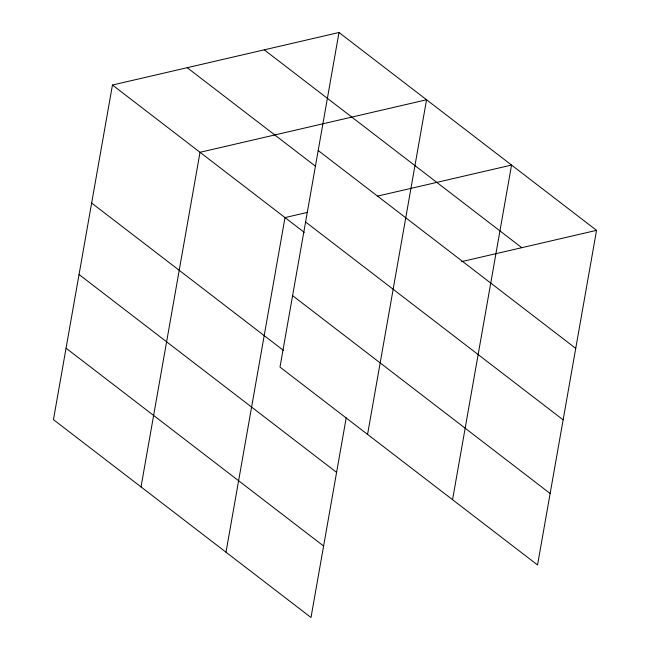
<?xml version="1.0" encoding="UTF-8"?>
<svg xmlns="http://www.w3.org/2000/svg" width="650" height="650" viewBox="0 0 650 650"><rect width="100%" height="100%" fill="white"/><g stroke="black" fill="none" stroke-linecap="round" stroke-linejoin="round"><path stroke-width="0.97" d="M338.999 32.5L279.996 367.12L537.542 564.972L596.546 230.352L338.999 32.5L112.458 85.028L53.454 419.648L311.001 617.5L346.214 417.771M141.018 486.915L200.021 152.295L426.562 99.767L367.567 434.395M226.005 552.207L285.009 217.588L307.637 212.339M452.554 499.679L511.558 165.059L377.544 196.129M461.549 261.649L596.546 230.352M264.241 49.831L521.788 247.682M318.191 150.516L575.738 348.368M187.216 67.697L315.673 166.376M305.589 221.999L563.136 419.851M112.458 85.028L304.257 232.367M292.606 295.644L550.144 493.496M91.65 203.044L283.449 350.391M79.04 274.527L336.586 472.371M66.056 348.173L323.602 546.024"/></g></svg>
